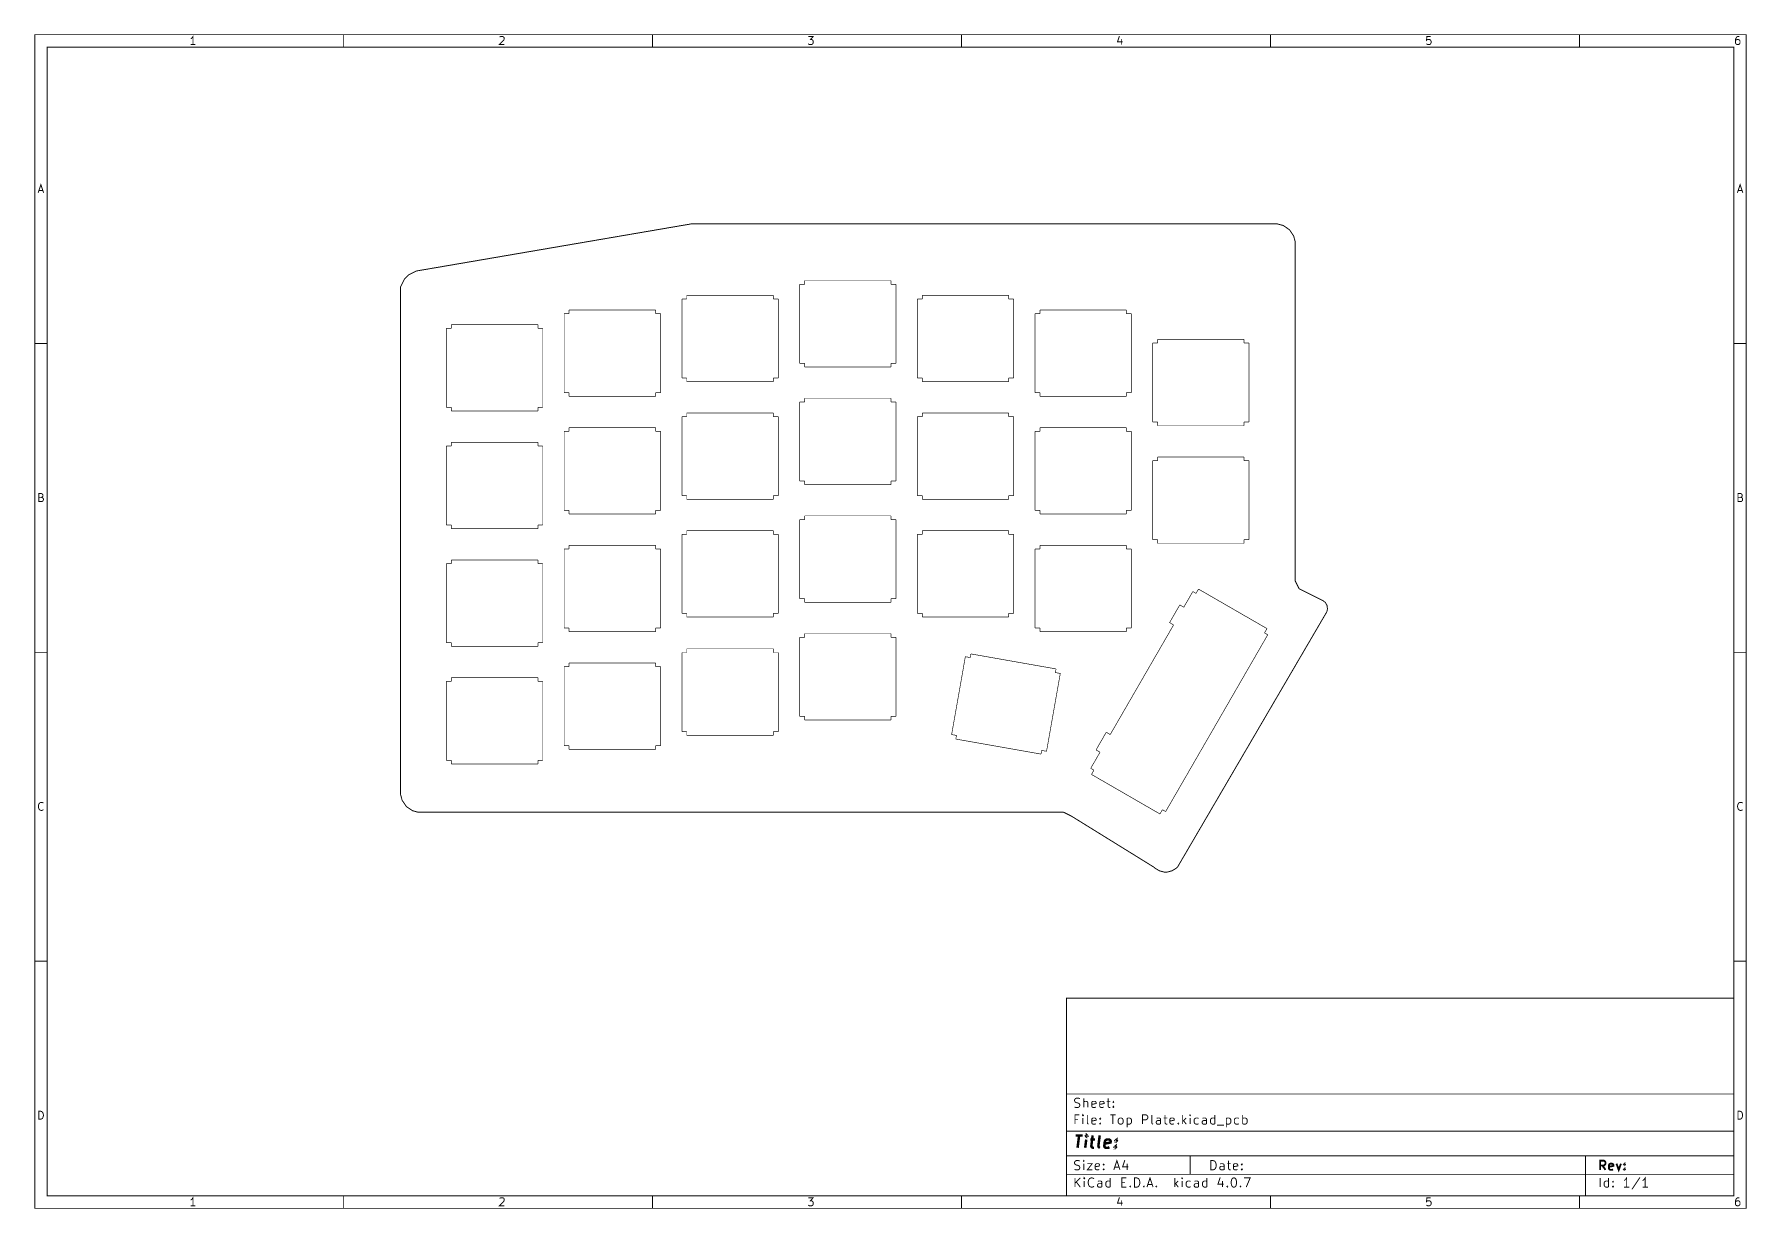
# Model space of a CAD drawing. Extents: x 0.4 to 11.3, y 0.4 to 7.9.
import ezdxf

# ---------------------------------------------------------------- set-up
doc = ezdxf.new("R2010")
doc.units = 0
doc.layers.get('0').update_dxf_attribs({"linetype": 'CONTINUOUS'})

msp = doc.modelspace()

# ---------------------------------------------------------------- linework, layer by layer
at = {"color": 0, "const_width": 0.005906}
for points in [[(0.393718, 7.88406), (11.2993, 7.88406), (11.2993, 0.403483), (0.393718, 0.403483), (0.393718, 7.88406)], [(0.472439, 7.80533), (11.2205, 7.80533), (11.2205, 0.482206), (0.472439, 0.482206), (0.472439, 7.80533)], [(6.96858, 1.74208), (11.2205, 1.74208), (11.2205, 0.482206), (6.96858, 0.482206), (6.96858, 1.74208)], [(0.419596, 0.971192), (0.419596, 1.02241), (0.431803, 1.02241), (0.439074, 1.01997), (0.444011, 1.01508), (0.446397, 1.0102), (0.448893, 1.00049), (0.448893, 0.993164), (0.446397, 0.983399), (0.444011, 0.978461), (0.439074, 0.973687), (0.431803, 0.971192), (0.419596, 0.971192)], [(7.30881, 0.939779), (7.30317, 0.9426), (7.3004, 0.945475), (7.29758, 0.951064), (7.29758, 0.967882), (7.3004, 0.973579), (7.30317, 0.9764), (7.30881, 0.979167), (7.31722, 0.979167), (7.32292, 0.9764), (7.32568, 0.973579), (7.3285, 0.967882), (7.3285, 0.951064), (7.32568, 0.945475), (7.32292, 0.9426), (7.31722, 0.939779), (7.30881, 0.939779)], [(11.2465, 0.971192), (11.2465, 1.02241), (11.2587, 1.02241), (11.266, 1.01997), (11.2708, 1.01508), (11.2733, 1.0102), (11.2757, 1.00049), (11.2757, 0.993164), (11.2733, 0.983399), (11.2708, 0.978461), (11.266, 0.973687), (11.2587, 0.971192), (11.2465, 0.971192)], [(7.88807, 0.648492), (7.88807, 0.707465), (7.90218, 0.707465), (7.9106, 0.704699), (7.91618, 0.69911), (7.919, 0.693468), (7.92188, 0.682183), (7.92188, 0.673774), (7.919, 0.662489), (7.91618, 0.656901), (7.9106, 0.651258), (7.90218, 0.648492), (7.88807, 0.648492)], [(7.40158, 0.538303), (7.40158, 0.597276), (7.41569, 0.597276), (7.4241, 0.59451), (7.42969, 0.588867), (7.43251, 0.583171), (7.43539, 0.571994), (7.43539, 0.563585), (7.43251, 0.5523), (7.42969, 0.546658), (7.4241, 0.541069), (7.41569, 0.538303), (7.40158, 0.538303)], [(8.03147, 0.597276), (8.03722, 0.597276), (8.04281, 0.59451), (8.04557, 0.591689), (8.04839, 0.5861), (8.05122, 0.574761), (8.05122, 0.56071), (8.04839, 0.549479), (8.04557, 0.543892), (8.04281, 0.541069), (8.03722, 0.538303), (8.03147, 0.538303), (8.02587, 0.541069), (8.02311, 0.543892), (8.02029, 0.549479), (8.01747, 0.56071), (8.01747, 0.574761), (8.02029, 0.5861), (8.02311, 0.591689), (8.02587, 0.59451), (8.03147, 0.597276)]]:
    msp.add_lwpolyline(points, close=True, dxfattribs=at)
at = {"color": 0}
for points, const_width in [([(1.40229, 7.82156), (1.40229, 7.87278), (1.3974, 7.86546), (1.39253, 7.86057), (1.3877, 7.85818)], 0.005906), ([(2.36219, 7.80539), (2.36219, 7.88406)], 0.005906), ([(3.35618, 7.86789), (3.35861, 7.87039), (3.3635, 7.87278), (3.37571, 7.87278), (3.38049, 7.87039), (3.38297, 7.86789), (3.38542, 7.86307), (3.38542, 7.85818), (3.38297, 7.85086), (3.35368, 7.82156), (3.38542, 7.82156)], 0.005906), ([(4.33068, 7.80539), (4.33068, 7.88406)], 0.005906), ([(5.32221, 7.87278), (5.35389, 7.87278), (5.33681, 7.85331), (5.34418, 7.85331), (5.34901, 7.85086), (5.35151, 7.84836), (5.35389, 7.84358), (5.35389, 7.83138), (5.35151, 7.8265), (5.34901, 7.82406), (5.34418, 7.82156), (5.32949, 7.82156), (5.32471, 7.82406), (5.32221, 7.8265)], 0.005906), ([(6.29921, 7.80539), (6.29921, 7.88406)], 0.005906), ([(7.30528, 7.87517), (7.29318, 7.83871), (7.32482, 7.83871)], 0.005906), ([(7.31749, 7.85568), (7.31749, 7.82156)], 0.005906), ([(8.26768, 7.80539), (8.26768, 7.88406)], 0.005906), ([(9.28847, 7.87278), (9.26411, 7.87278), (9.26172, 7.84836), (9.26411, 7.85086), (9.26899, 7.85331), (9.28119, 7.85331), (9.28597, 7.85086), (9.28847, 7.84836), (9.2909, 7.84358), (9.2909, 7.83138), (9.28847, 7.8265), (9.28597, 7.82406), (9.28119, 7.82156), (9.26899, 7.82156), (9.26411, 7.82406), (9.26172, 7.8265)], 0.005906), ([(10.2362, 7.80539), (10.2362, 7.88406)], 0.005906), ([(11.2545, 7.87278), (11.2448, 7.87278), (11.2399, 7.87039), (11.2375, 7.86789), (11.2326, 7.86057), (11.2302, 7.85086), (11.2302, 7.83138), (11.2326, 7.8265), (11.235, 7.82406), (11.2399, 7.82156), (11.2497, 7.82156), (11.2545, 7.82406), (11.257, 7.8265), (11.2594, 7.83138), (11.2594, 7.84358), (11.257, 7.84836), (11.2545, 7.85086), (11.2497, 7.85331), (11.2399, 7.85331), (11.235, 7.85086), (11.2326, 7.84836), (11.2302, 7.84358)], 0.005906), ([(1.41689, 7.82156), (1.3877, 7.82156)], 0.005906), ([(0.416015, 6.87668), (0.432997, 6.9279), (0.450087, 6.87668)], 0.005906), ([(0.42079, 6.89139), (0.445204, 6.89139)], 0.005906), ([(11.2428, 6.87668), (11.2599, 6.9279), (11.2769, 6.87668)], 0.005906), ([(11.2477, 6.89139), (11.2721, 6.89139)], 0.005906), ([(0.393718, 5.91558), (0.472385, 5.91558)], 0.005906), ([(11.2992, 5.91558), (11.2205, 5.91558)], 0.005906), ([(0.436686, 4.935), (0.444011, 4.93257), (0.446397, 4.93018), (0.448893, 4.92529), (0.448893, 4.91797), (0.446397, 4.91308), (0.444011, 4.91069), (0.439074, 4.90821), (0.419596, 4.90821), (0.419596, 4.95936), (0.436686, 4.95936), (0.441624, 4.95697), (0.444011, 4.95449), (0.446397, 4.94971), (0.446397, 4.94476), (0.444011, 4.93989), (0.441624, 4.9375), (0.436686, 4.935), (0.419596, 4.935)], 0.005906), ([(11.2635, 4.935), (11.2708, 4.93257), (11.2733, 4.93018), (11.2757, 4.92529), (11.2757, 4.91797), (11.2733, 4.91308), (11.2708, 4.91069), (11.266, 4.90821), (11.2465, 4.90821), (11.2465, 4.95936), (11.2635, 4.95936), (11.2684, 4.95697), (11.2708, 4.95449), (11.2733, 4.94971), (11.2733, 4.94476), (11.2708, 4.93989), (11.2684, 4.9375), (11.2635, 4.935), (11.2465, 4.935)], 0.005906), ([(0.393718, 3.9471), (0.472385, 3.9471)], 0.005906), ([(11.2992, 3.9471), (11.2205, 3.9471)], 0.005906), ([(0.448893, 2.94461), (0.446397, 2.94217), (0.439074, 2.93967), (0.43419, 2.93967), (0.426921, 2.94217), (0.422092, 2.947), (0.419596, 2.95188), (0.41721, 2.96169), (0.41721, 2.96897), (0.419596, 2.97868), (0.422092, 2.98356), (0.426921, 2.9885), (0.43419, 2.99089), (0.439074, 2.99089), (0.446397, 2.9885), (0.448893, 2.986)], 0.005906), ([(11.2757, 2.94461), (11.2733, 2.94217), (11.266, 2.93967), (11.2611, 2.93967), (11.2538, 2.94217), (11.2489, 2.947), (11.2465, 2.95188), (11.244, 2.96169), (11.244, 2.96897), (11.2465, 2.97868), (11.2489, 2.98356), (11.2538, 2.9885), (11.2611, 2.99089), (11.266, 2.99089), (11.2733, 2.9885), (11.2757, 2.986)], 0.005906), ([(0.393718, 1.97857), (0.472385, 1.97857)], 0.005906), ([(11.2992, 1.97857), (11.2205, 1.97857)], 0.005906), ([(6.96847, 1.13189), (11.2205, 1.13189)], 0.005906), ([(7.01921, 1.04888), (7.02761, 1.04606), (7.04172, 1.04606), (7.04731, 1.04888), (7.05007, 1.05176), (7.0529, 1.0574), (7.0529, 1.06299), (7.05007, 1.06858), (7.04731, 1.0714), (7.04172, 1.07416), (7.03039, 1.07709), (7.02479, 1.07986), (7.02197, 1.08268), (7.01921, 1.08827), (7.01921, 1.09386), (7.02197, 1.09961), (7.02479, 1.10238), (7.03039, 1.1052), (7.04449, 1.1052), (7.0529, 1.10238)], 0.005906), ([(7.07818, 1.04606), (7.07818, 1.1052)], 0.005906), ([(7.23292, 1.1052), (7.23292, 1.05458), (7.23568, 1.04888), (7.24132, 1.04606), (7.2469, 1.04606)], 0.005906), ([(7.02197, 0.939779), (7.02197, 0.998861), (7.05007, 0.998861)], 0.005906), ([(7.0726, 0.998861), (7.06976, 0.996094), (7.0726, 0.993272), (7.07542, 0.996094), (7.0726, 0.998861), (7.0726, 0.993272)], 0.005906), ([(7.0726, 0.939779), (7.0726, 0.979167)], 0.005906), ([(7.10351, 1.04606), (7.10351, 1.07709), (7.10069, 1.08268), (7.09511, 1.0855), (7.08669, 1.0855), (7.081, 1.08268), (7.07818, 1.07986)], 0.005906), ([(7.1091, 0.939779), (7.10351, 0.9426), (7.10069, 0.948296), (7.10069, 0.998861)], 0.005906), ([(7.15408, 1.04888), (7.14849, 1.04606), (7.13732, 1.04606), (7.13162, 1.04888), (7.12879, 1.05458), (7.12879, 1.07709), (7.13162, 1.08268), (7.13732, 1.0855), (7.14849, 1.0855), (7.15408, 1.08268), (7.15701, 1.07709), (7.15701, 1.0714), (7.12879, 1.06581)], 0.005906), ([(7.15408, 0.9426), (7.14849, 0.939779), (7.13732, 0.939779), (7.13162, 0.9426), (7.12879, 0.948296), (7.12879, 0.970757), (7.13162, 0.9764), (7.13732, 0.979167), (7.14849, 0.979167), (7.15408, 0.9764), (7.15701, 0.970757), (7.15701, 0.965061), (7.12879, 0.959472)], 0.005906), ([(7.18229, 0.9764), (7.18511, 0.973579), (7.18229, 0.970757), (7.17947, 0.973579), (7.18229, 0.9764), (7.18229, 0.970757)], 0.005906), ([(7.20481, 1.04888), (7.19911, 1.04606), (7.18787, 1.04606), (7.18229, 1.04888), (7.17947, 1.05458), (7.17947, 1.07709), (7.18229, 1.08268), (7.18787, 1.0855), (7.19911, 1.0855), (7.20481, 1.08268), (7.20757, 1.07709), (7.20757, 1.0714), (7.17947, 1.06581)], 0.005906), ([(7.22439, 1.0855), (7.2469, 1.0855)], 0.005906), ([(7.2469, 0.998861), (7.28071, 0.998861)], 0.005906), ([(7.2666, 1.08268), (7.26938, 1.07986), (7.2666, 1.07709), (7.26378, 1.07986), (7.2666, 1.08268), (7.2666, 1.07709)], 0.005906), ([(7.2666, 1.05176), (7.26938, 1.04888), (7.2666, 1.04606), (7.26378, 1.04888), (7.2666, 1.05176), (7.2666, 1.04606)], 0.005906), ([(7.26378, 0.939779), (7.26378, 0.998861)], 0.005906), ([(7.35379, 0.979167), (7.35379, 0.920085)], 0.005906), ([(7.35379, 0.9764), (7.35938, 0.979167), (7.37071, 0.979167), (7.37631, 0.9764), (7.37907, 0.973579), (7.38189, 0.967882), (7.38189, 0.951064), (7.37907, 0.945475), (7.37631, 0.9426), (7.37071, 0.939779), (7.35938, 0.939779), (7.35379, 0.9426)], 0.005906), ([(7.45221, 0.939779), (7.45221, 0.998861), (7.47472, 0.998861), (7.48042, 0.996094), (7.48318, 0.993272), (7.486, 0.987576), (7.486, 0.979167), (7.48318, 0.973579), (7.48042, 0.970757), (7.47472, 0.967882), (7.45221, 0.967882)], 0.005906), ([(7.51969, 0.939779), (7.51411, 0.9426), (7.51129, 0.948296), (7.51129, 0.998861)], 0.005906), ([(7.56749, 0.939779), (7.56749, 0.970757), (7.56467, 0.9764), (7.55908, 0.979167), (7.54779, 0.979167), (7.54221, 0.9764)], 0.005906), ([(7.58718, 0.979167), (7.60969, 0.979167)], 0.005906), ([(7.5956, 0.998861), (7.5956, 0.948296), (7.59847, 0.9426), (7.60411, 0.939779), (7.60969, 0.939779)], 0.005906), ([(7.65192, 0.9426), (7.64626, 0.939779), (7.63499, 0.939779), (7.62939, 0.9426), (7.62657, 0.948296), (7.62657, 0.970757), (7.62939, 0.9764), (7.63499, 0.979167), (7.64626, 0.979167), (7.65192, 0.9764), (7.65468, 0.970757), (7.65468, 0.965061), (7.62657, 0.959472)], 0.005906), ([(7.70811, 0.939779), (7.70811, 0.998861)], 0.005906), ([(7.73058, 0.979167), (7.70811, 0.956706)], 0.005906), ([(7.75592, 0.998861), (7.7531, 0.996094), (7.75592, 0.993272), (7.75879, 0.996094), (7.75592, 0.998861), (7.75592, 0.993272)], 0.005906), ([(7.75592, 0.939779), (7.75592, 0.979167)], 0.005906), ([(7.8094, 0.9426), (7.80371, 0.939779), (7.79249, 0.939779), (7.78689, 0.9426), (7.78407, 0.945475), (7.78131, 0.951064), (7.78131, 0.967882), (7.78407, 0.973579), (7.78689, 0.9764), (7.79249, 0.979167), (7.80371, 0.979167), (7.8094, 0.9764)], 0.005906), ([(7.85997, 0.939779), (7.85997, 0.970757), (7.85721, 0.9764), (7.85161, 0.979167), (7.84028, 0.979167), (7.83469, 0.9764)], 0.005906), ([(7.91342, 0.9426), (7.90776, 0.939779), (7.89649, 0.939779), (7.8909, 0.9426), (7.88807, 0.945475), (7.88531, 0.951064), (7.88531, 0.967882), (7.88807, 0.973579), (7.8909, 0.9764), (7.89649, 0.979167), (7.90776, 0.979167), (7.91342, 0.9764)], 0.005906), ([(7.91342, 0.939779), (7.91342, 0.998861)], 0.005906), ([(7.98649, 0.979167), (7.98649, 0.920085)], 0.005906), ([(7.98649, 0.9764), (7.99219, 0.979167), (8.00342, 0.979167), (8.009, 0.9764), (8.01178, 0.973579), (8.01471, 0.967882), (8.01471, 0.951064), (8.01178, 0.945475), (8.009, 0.9426), (8.00342, 0.939779), (7.99219, 0.939779), (7.98649, 0.9426)], 0.005906), ([(8.06526, 0.9426), (8.05968, 0.939779), (8.04839, 0.939779), (8.04281, 0.9426), (8.03999, 0.945475), (8.03722, 0.951064), (8.03722, 0.967882), (8.03999, 0.973579), (8.04281, 0.9764), (8.04839, 0.979167), (8.05968, 0.979167), (8.06526, 0.9764)], 0.005906), ([(8.0906, 0.939779), (8.0906, 0.998861)], 0.005906), ([(8.0906, 0.9764), (8.09619, 0.979167), (8.10747, 0.979167), (8.11313, 0.9764), (8.11589, 0.973579), (8.11871, 0.967882), (8.11871, 0.951064), (8.11589, 0.945475), (8.11313, 0.9426), (8.10747, 0.939779), (8.09619, 0.939779), (8.0906, 0.9426)], 0.005906), ([(6.96847, 0.895671), (11.2205, 0.895671)], 0.005906), ([(7.02572, 0.867893), (7.07069, 0.867893)], 0.015748), ([(7.04172, 0.970757), (7.02197, 0.970757)], 0.005906), ([(7.03842, 0.789171), (7.04818, 0.867893)], 0.015748), ([(7.097, 0.867893), (7.09272, 0.864204), (7.09597, 0.860406), (7.10021, 0.864204), (7.097, 0.867893), (7.09597, 0.860406)], 0.015748), ([(7.1345, 0.867893), (7.12597, 0.800401), (7.12879, 0.79286), (7.1359, 0.789171), (7.14339, 0.789171)], 0.015748), ([(7.18088, 0.789171), (7.17378, 0.79286), (7.17101, 0.800401), (7.17947, 0.867893)], 0.015748), ([(7.18229, 0.945475), (7.18511, 0.9426), (7.18229, 0.939779), (7.17947, 0.9426), (7.18229, 0.945475), (7.18229, 0.939779)], 0.005906), ([(7.56749, 0.9426), (7.5619, 0.939779), (7.54779, 0.939779), (7.54221, 0.9426), (7.53939, 0.948296), (7.53939, 0.953885), (7.54221, 0.959472), (7.54779, 0.962294), (7.5619, 0.962294), (7.56749, 0.965061)], 0.005906), ([(7.68001, 0.945475), (7.68278, 0.9426), (7.68001, 0.939779), (7.67719, 0.9426), (7.68001, 0.945475), (7.68001, 0.939779)], 0.005906), ([(7.71382, 0.962294), (7.73058, 0.939779)], 0.005906), ([(7.85997, 0.9426), (7.85439, 0.939779), (7.84028, 0.939779), (7.83469, 0.9426), (7.83188, 0.948296), (7.83188, 0.953885), (7.83469, 0.959472), (7.84028, 0.962294), (7.85439, 0.962294), (7.85997, 0.965061)], 0.005906), ([(7.92751, 0.93419), (7.9725, 0.93419)], 0.005906), ([(7.08708, 0.789171), (7.09369, 0.841689)], 0.015748), ([(7.1199, 0.841689), (7.1499, 0.841689)], 0.015748), ([(7.24132, 0.79286), (7.2334, 0.789171), (7.21838, 0.789171), (7.21132, 0.79286), (7.2085, 0.800401), (7.21229, 0.830404), (7.2169, 0.83789), (7.22487, 0.841689), (7.2399, 0.841689), (7.2469, 0.83789), (7.24978, 0.830404), (7.24881, 0.822863), (7.21039, 0.815375)], 0.015748), ([(7.27929, 0.796658), (7.28261, 0.79286), (7.27832, 0.789171), (7.27513, 0.79286), (7.27929, 0.796658), (7.27832, 0.789171)], 0.015748), ([(7.2844, 0.83789), (7.28771, 0.834201), (7.28347, 0.830404), (7.28022, 0.834201), (7.2844, 0.83789), (7.28347, 0.830404)], 0.015748), ([(6.96847, 0.738172), (11.2205, 0.738172)], 0.005906), ([(7.01921, 0.651258), (7.02761, 0.648492), (7.04172, 0.648492), (7.04731, 0.651258), (7.05007, 0.654081), (7.0529, 0.659668), (7.0529, 0.665365), (7.05007, 0.671007), (7.04731, 0.673774), (7.04172, 0.676594), (7.03039, 0.679363), (7.02479, 0.682183), (7.02197, 0.685004), (7.01921, 0.690701), (7.01921, 0.696289), (7.02197, 0.701878), (7.02479, 0.704699), (7.03039, 0.707465), (7.04449, 0.707465), (7.0529, 0.704699)], 0.005906), ([(7.07818, 0.707465), (7.07542, 0.704699), (7.07818, 0.701878), (7.081, 0.704699), (7.07818, 0.707465), (7.07818, 0.701878)], 0.005906), ([(7.07818, 0.648492), (7.07818, 0.687879)], 0.005906), ([(7.10069, 0.687879), (7.13162, 0.687879), (7.10069, 0.648492), (7.13162, 0.648492)], 0.005906), ([(7.1766, 0.651258), (7.17101, 0.648492), (7.15978, 0.648492), (7.15408, 0.651258), (7.15132, 0.656901), (7.15132, 0.679363), (7.15408, 0.685004), (7.15978, 0.687879), (7.17101, 0.687879), (7.1766, 0.685004), (7.17947, 0.679363), (7.17947, 0.673774), (7.15132, 0.668186)], 0.005906), ([(7.20481, 0.654081), (7.20757, 0.651258), (7.20481, 0.648492), (7.20187, 0.651258), (7.20481, 0.654081), (7.20481, 0.648492)], 0.005906), ([(7.20481, 0.685004), (7.20757, 0.682183), (7.20481, 0.679363), (7.20187, 0.682183), (7.20481, 0.685004), (7.20481, 0.679363)], 0.005906), ([(7.26938, 0.648492), (7.28911, 0.707465), (7.30881, 0.648492)], 0.005906), ([(7.27513, 0.665365), (7.30317, 0.665365)], 0.005906), ([(7.33968, 0.710394), (7.32568, 0.668186), (7.36219, 0.668186)], 0.005906), ([(7.35379, 0.687879), (7.35379, 0.648492)], 0.005906), ([(7.75592, 0.738172), (7.75592, 0.620063)], 0.005906), ([(7.9725, 0.651258), (7.9669, 0.648492), (7.95281, 0.648492), (7.94721, 0.651258), (7.94439, 0.656901), (7.94439, 0.662489), (7.94721, 0.668186), (7.95281, 0.671007), (7.9669, 0.671007), (7.9725, 0.673774)], 0.005906), ([(7.9725, 0.648492), (7.9725, 0.679363), (7.96967, 0.685004), (7.96397, 0.687879), (7.95281, 0.687879), (7.94721, 0.685004)], 0.005906), ([(7.99219, 0.687879), (8.01471, 0.687879)], 0.005906), ([(8.0006, 0.707465), (8.0006, 0.656901), (8.00342, 0.651258), (8.009, 0.648492), (8.01471, 0.648492)], 0.005906), ([(8.05681, 0.651258), (8.05122, 0.648492), (8.03999, 0.648492), (8.03429, 0.651258), (8.03147, 0.656901), (8.03147, 0.679363), (8.03429, 0.685004), (8.03999, 0.687879), (8.05122, 0.687879), (8.05681, 0.685004), (8.05968, 0.679363), (8.05968, 0.673774), (8.03147, 0.668186)], 0.005906), ([(8.08501, 0.654081), (8.08778, 0.651258), (8.08501, 0.648492), (8.08219, 0.651258), (8.08501, 0.654081), (8.08501, 0.648492)], 0.005906), ([(8.08501, 0.685004), (8.08778, 0.682183), (8.08501, 0.679363), (8.08219, 0.682183), (8.08501, 0.685004), (8.08501, 0.679363)], 0.005906), ([(10.2756, 0.738172), (10.2756, 0.48226)], 0.005906), ([(10.3684, 0.648492), (10.3684, 0.707465), (10.3909, 0.707465), (10.3965, 0.704699), (10.3994, 0.701878), (10.4022, 0.696289), (10.4022, 0.687879), (10.3994, 0.682183), (10.3965, 0.679363), (10.3909, 0.676594), (10.3684, 0.676594)], 0.011811), ([(10.4022, 0.648492), (10.3825, 0.676594)], 0.011811), ([(10.45, 0.651258), (10.4444, 0.648492), (10.4331, 0.648492), (10.4275, 0.651258), (10.4247, 0.656901), (10.4247, 0.679363), (10.4275, 0.685004), (10.4331, 0.687879), (10.4444, 0.687879), (10.45, 0.685004), (10.4528, 0.679363), (10.4528, 0.673774), (10.4247, 0.668186)], 0.011811), ([(10.4725, 0.687879), (10.4865, 0.648492), (10.5006, 0.687879)], 0.011811), ([(10.5231, 0.654081), (10.5259, 0.651258), (10.5231, 0.648492), (10.5203, 0.651258), (10.5231, 0.654081), (10.5231, 0.648492)], 0.011811), ([(10.5231, 0.685004), (10.5259, 0.682183), (10.5231, 0.679363), (10.5203, 0.682183), (10.5231, 0.685004), (10.5231, 0.679363)], 0.011811), ([(6.96847, 0.620063), (11.2205, 0.620063)], 0.005906), ([(7.02197, 0.538303), (7.02197, 0.597276)], 0.005906), ([(7.05572, 0.597276), (7.02197, 0.563585)], 0.005906), ([(7.05572, 0.538303), (7.03039, 0.571994)], 0.005906), ([(7.081, 0.597276), (7.07818, 0.59451), (7.081, 0.591689), (7.08376, 0.59451), (7.081, 0.597276), (7.081, 0.591689)], 0.005906), ([(7.081, 0.538303), (7.081, 0.577582)], 0.005906), ([(7.1429, 0.543892), (7.14008, 0.541069), (7.13162, 0.538303), (7.12597, 0.538303), (7.11757, 0.541069), (7.11199, 0.546658), (7.1091, 0.5523), (7.10628, 0.563585), (7.10628, 0.571994), (7.1091, 0.583171), (7.11199, 0.588867), (7.11757, 0.59451), (7.12597, 0.597276), (7.13162, 0.597276), (7.14008, 0.59451), (7.1429, 0.591689)], 0.005906), ([(7.19347, 0.541069), (7.18787, 0.538303), (7.17378, 0.538303), (7.16818, 0.541069), (7.16542, 0.546658), (7.16542, 0.5523), (7.16818, 0.557889), (7.17378, 0.56071), (7.18787, 0.56071), (7.19347, 0.563585)], 0.005906), ([(7.19347, 0.538303), (7.19347, 0.569174), (7.19069, 0.574761), (7.18511, 0.577582), (7.17378, 0.577582), (7.16818, 0.574761)], 0.005906), ([(7.2469, 0.541069), (7.24132, 0.538303), (7.23008, 0.538303), (7.22439, 0.541069), (7.22157, 0.543892), (7.21881, 0.549479), (7.21881, 0.566407), (7.22157, 0.571994), (7.22439, 0.574761), (7.23008, 0.577582), (7.24132, 0.577582), (7.2469, 0.574761)], 0.005906), ([(7.2469, 0.538303), (7.2469, 0.597276)], 0.005906), ([(7.34819, 0.538303), (7.3201, 0.538303), (7.3201, 0.597276), (7.34819, 0.597276)], 0.005906), ([(7.3201, 0.569174), (7.33968, 0.569174)], 0.005906), ([(7.37349, 0.543892), (7.37631, 0.541069), (7.37349, 0.538303), (7.37071, 0.541069), (7.37349, 0.543892), (7.37349, 0.538303)], 0.005906), ([(7.46072, 0.543892), (7.46349, 0.541069), (7.46072, 0.538303), (7.4579, 0.541069), (7.46072, 0.543892), (7.46072, 0.538303)], 0.005906), ([(7.48042, 0.538303), (7.5, 0.597276), (7.51969, 0.538303)], 0.005906), ([(7.486, 0.555067), (7.51411, 0.555067)], 0.005906), ([(7.53939, 0.543892), (7.54221, 0.541069), (7.53939, 0.538303), (7.53657, 0.541069), (7.53939, 0.543892), (7.53939, 0.538303)], 0.005906), ([(7.6575, 0.538303), (7.6575, 0.597276)], 0.005906), ([(7.68001, 0.577582), (7.6575, 0.555067)], 0.005906), ([(7.66308, 0.56071), (7.68001, 0.538303)], 0.005906), ([(7.70529, 0.597276), (7.70247, 0.59451), (7.70529, 0.591689), (7.70811, 0.59451), (7.70529, 0.597276), (7.70529, 0.591689)], 0.005906), ([(7.70529, 0.538303), (7.70529, 0.577582)], 0.005906), ([(7.75879, 0.541069), (7.7531, 0.538303), (7.74192, 0.538303), (7.73628, 0.541069), (7.7334, 0.543892), (7.73058, 0.549479), (7.73058, 0.566407), (7.7334, 0.571994), (7.73628, 0.574761), (7.74192, 0.577582), (7.7531, 0.577582), (7.75879, 0.574761)], 0.005906), ([(7.8094, 0.541069), (7.80371, 0.538303), (7.78971, 0.538303), (7.78407, 0.541069), (7.78131, 0.546658), (7.78131, 0.5523), (7.78407, 0.557889), (7.78971, 0.56071), (7.80371, 0.56071), (7.8094, 0.563585)], 0.005906), ([(7.8094, 0.538303), (7.8094, 0.569174), (7.80658, 0.574761), (7.80089, 0.577582), (7.78971, 0.577582), (7.78407, 0.574761)], 0.005906), ([(7.86279, 0.541069), (7.85721, 0.538303), (7.84592, 0.538303), (7.84028, 0.541069), (7.83751, 0.543892), (7.83469, 0.549479), (7.83469, 0.566407), (7.83751, 0.571994), (7.84028, 0.574761), (7.84592, 0.577582), (7.85721, 0.577582), (7.86279, 0.574761)], 0.005906), ([(7.86279, 0.538303), (7.86279, 0.597276)], 0.005906), ([(7.94721, 0.600097), (7.93311, 0.557889), (7.96967, 0.557889)], 0.005906), ([(7.96121, 0.577582), (7.96121, 0.538303)], 0.005906), ([(7.99219, 0.543892), (7.99501, 0.541069), (7.99219, 0.538303), (7.98936, 0.541069), (7.99219, 0.543892), (7.99219, 0.538303)], 0.005906), ([(8.0765, 0.543892), (8.07932, 0.541069), (8.0765, 0.538303), (8.07368, 0.541069), (8.0765, 0.543892), (8.0765, 0.538303)], 0.005906), ([(8.09901, 0.597276), (8.1384, 0.597276), (8.11313, 0.538303)], 0.005906), ([(10.3684, 0.538303), (10.3684, 0.597276)], 0.005906), ([(10.4219, 0.541069), (10.4162, 0.538303), (10.405, 0.538303), (10.3994, 0.541069), (10.3965, 0.543892), (10.3937, 0.549479), (10.3937, 0.566407), (10.3965, 0.571994), (10.3994, 0.574761), (10.405, 0.577582), (10.4162, 0.577582), (10.4219, 0.574761)], 0.005906), ([(10.4219, 0.538303), (10.4219, 0.597276)], 0.005906), ([(10.45, 0.574761), (10.4528, 0.571994), (10.45, 0.569174), (10.4472, 0.571994), (10.45, 0.574761), (10.45, 0.569174)], 0.005906), ([(10.45, 0.543892), (10.4528, 0.541069), (10.45, 0.538303), (10.4472, 0.541069), (10.45, 0.543892), (10.45, 0.538303)], 0.005906), ([(10.5372, 0.538303), (10.5372, 0.597276), (10.5315, 0.588867), (10.5259, 0.583171), (10.5203, 0.580404)], 0.005906), ([(10.6215, 0.600097), (10.5709, 0.524197)], 0.005906), ([(10.6553, 0.538303), (10.6553, 0.597276), (10.6496, 0.588867), (10.644, 0.583171), (10.6384, 0.580404)], 0.005906), ([(1.40229, 0.41976), (1.40229, 0.470865), (1.3974, 0.463596), (1.39253, 0.458768), (1.3877, 0.456272)], 0.005906), ([(2.36219, 0.48226), (2.36219, 0.403592)], 0.005906), ([(3.35618, 0.466092), (3.35861, 0.468479), (3.3635, 0.470865), (3.37571, 0.470865), (3.38049, 0.468479), (3.38297, 0.466092), (3.38542, 0.461208), (3.38542, 0.456272), (3.38297, 0.449001), (3.35368, 0.41976), (3.38542, 0.41976)], 0.005906), ([(4.33068, 0.48226), (4.33068, 0.403592)], 0.005906), ([(5.32221, 0.470865), (5.35389, 0.470865), (5.33681, 0.451497), (5.34418, 0.451497), (5.34901, 0.449001), (5.35151, 0.44656), (5.35389, 0.441678), (5.35389, 0.429471), (5.35151, 0.424587), (5.34901, 0.4222), (5.34418, 0.41976), (5.32949, 0.41976), (5.32471, 0.4222), (5.32221, 0.424587)], 0.005906), ([(6.29921, 0.48226), (6.29921, 0.403592)], 0.005906), ([(7.30528, 0.473361), (7.29318, 0.436794), (7.32482, 0.436794)], 0.005906), ([(7.31749, 0.453885), (7.31749, 0.41976)], 0.005906), ([(8.26768, 0.48226), (8.26768, 0.403592)], 0.005906), ([(9.28847, 0.470865), (9.26411, 0.470865), (9.26172, 0.44656), (9.26411, 0.449001), (9.26899, 0.451497), (9.28119, 0.451497), (9.28597, 0.449001), (9.28847, 0.44656), (9.2909, 0.441678), (9.2909, 0.429471), (9.28847, 0.424587), (9.28597, 0.4222), (9.28119, 0.41976), (9.26899, 0.41976), (9.26411, 0.4222), (9.26172, 0.424587)], 0.005906), ([(10.2362, 0.48226), (10.2362, 0.403592)], 0.005906), ([(10.554, 0.538303), (10.5203, 0.538303)], 0.005906), ([(10.6721, 0.538303), (10.6384, 0.538303)], 0.005906), ([(11.2545, 0.470865), (11.2448, 0.470865), (11.2399, 0.468479), (11.2375, 0.466092), (11.2326, 0.458768), (11.2302, 0.449001), (11.2302, 0.429471), (11.2326, 0.424587), (11.235, 0.4222), (11.2399, 0.41976), (11.2497, 0.41976), (11.2545, 0.4222), (11.257, 0.424587), (11.2594, 0.429471), (11.2594, 0.441678), (11.257, 0.44656), (11.2545, 0.449001), (11.2497, 0.451497), (11.2399, 0.451497), (11.235, 0.449001), (11.2326, 0.44656), (11.2302, 0.441678)], 0.005906), ([(1.41689, 0.41976), (1.3877, 0.41976)], 0.005906)]:
    msp.add_lwpolyline(points, dxfattribs=dict(at, const_width=const_width))
at = {"color": 52}
for points, const_width in [([(2.82497, 6.37776), (4.57497, 6.67779)], 0.005906), ([(4.57497, 6.67779), (8.29997, 6.67779)], 0.005906), ([(8.42497, 6.55279), (8.42497, 6.565), (8.41515, 6.60146), (8.38835, 6.64117), (8.34864, 6.66797), (8.31213, 6.67779), (8.29997, 6.67779)], 0.005906), ([(8.42497, 6.50276), (8.42497, 6.55279)], 0.005906), ([(8.42497, 6.50276), (8.42497, 4.52778)], 0.005906), ([(2.75, 6.32781), (2.72499, 6.27778)], 0.005906), ([(2.77501, 6.35275), (2.75, 6.32781)], 0.005906), ([(2.82497, 6.37776), (2.77501, 6.35275)], 0.005906), ([(2.72499, 6.27778), (2.72499, 5.87776)], 0.005906), ([(5.09978, 6.22347), (4.54872, 6.22347)], 0.003937), ([(4.54872, 6.22347), (4.54872, 6.19987)], 0.003937), ([(5.09978, 6.19987), (5.09978, 6.22347)], 0.003937), ([(5.29872, 6.29357), (5.26719, 6.29357)], 0.003937), ([(5.26719, 6.29357), (5.26719, 5.78961)], 0.003937), ([(5.29872, 6.31717), (5.29872, 6.29357)], 0.003937), ([(5.84978, 6.31717), (5.29872, 6.31717)], 0.003937), ([(5.84978, 6.29357), (5.84978, 6.31717)], 0.003937), ([(5.88129, 6.29357), (5.84978, 6.29357)], 0.003937), ([(5.88129, 5.78961), (5.88129, 6.29357)], 0.003937), ([(6.04872, 6.22347), (6.04872, 6.19987)], 0.003937), ([(6.59978, 6.22347), (6.04872, 6.22347)], 0.003937), ([(6.59978, 6.19987), (6.59978, 6.22347)], 0.003937), ([(3.79872, 6.12967), (3.79872, 6.10607)], 0.003937), ([(4.34978, 6.12967), (3.79872, 6.12967)], 0.003937), ([(4.34978, 6.10607), (4.34978, 6.12967)], 0.003937), ([(4.54872, 6.19987), (4.51719, 6.19987)], 0.003937), ([(4.51719, 6.19987), (4.51719, 5.69586)], 0.003937), ([(5.13129, 6.19987), (5.09978, 6.19987)], 0.003937), ([(5.13129, 5.69586), (5.13129, 6.19987)], 0.003937), ([(6.01719, 6.19987), (6.01719, 5.69586)], 0.003937), ([(6.04872, 6.19987), (6.01719, 6.19987)], 0.003937), ([(6.63129, 6.19987), (6.59978, 6.19987)], 0.003937), ([(6.63129, 5.69586), (6.63129, 6.19987)], 0.003937), ([(6.79872, 6.12967), (6.79872, 6.10607)], 0.003937), ([(7.34978, 6.12967), (6.79872, 6.12967)], 0.003937), ([(7.34978, 6.10607), (7.34978, 6.12967)], 0.003937), ([(3.01719, 6.01237), (3.01719, 5.50836)], 0.003937), ([(3.04861, 6.01237), (3.01719, 6.01237)], 0.003937), ([(3.59978, 6.03597), (3.04861, 6.03597)], 0.003937), ([(3.04861, 6.03597), (3.04861, 6.01237)], 0.003937), ([(3.59978, 6.01237), (3.59978, 6.03597)], 0.003937), ([(3.63129, 6.01237), (3.59978, 6.01237)], 0.003937), ([(3.63129, 5.50836), (3.63129, 6.01237)], 0.003937), ([(3.76719, 6.10607), (3.76719, 5.60211)], 0.003937), ([(3.79872, 6.10607), (3.76719, 6.10607)], 0.003937), ([(4.38129, 6.10607), (4.34978, 6.10607)], 0.003937), ([(4.38129, 5.60211), (4.38129, 6.10607)], 0.003937), ([(6.76719, 6.10607), (6.76719, 5.60211)], 0.003937), ([(6.79872, 6.10607), (6.76719, 6.10607)], 0.003937), ([(7.38129, 6.10607), (7.34978, 6.10607)], 0.003937), ([(7.38129, 5.60211), (7.38129, 6.10607)], 0.003937), ([(7.54872, 5.91857), (7.51719, 5.91857)], 0.003937), ([(7.51719, 5.91857), (7.51719, 5.41461)], 0.003937), ([(7.54872, 5.94217), (7.54872, 5.91857)], 0.003937), ([(8.09978, 5.94217), (7.54872, 5.94217)], 0.003937), ([(8.09978, 5.91857), (8.09978, 5.94217)], 0.003937), ([(8.13129, 5.91857), (8.09978, 5.91857)], 0.003937), ([(8.13129, 5.41461), (8.13129, 5.91857)], 0.003937), ([(2.72499, 4.95281), (2.72499, 5.87776)], 0.005906), ([(5.26719, 5.78961), (5.29872, 5.78961)], 0.003937), ([(5.29872, 5.78961), (5.29872, 5.766)], 0.003937), ([(5.84978, 5.78961), (5.88129, 5.78961)], 0.003937), ([(5.84978, 5.766), (5.84978, 5.78961)], 0.003937), ([(4.51719, 5.69586), (4.54872, 5.69586)], 0.003937), ([(4.54872, 5.69586), (4.54872, 5.67225)], 0.003937), ([(4.54872, 5.67225), (5.09978, 5.67225)], 0.003937), ([(5.09978, 5.69586), (5.13129, 5.69586)], 0.003937), ([(5.09978, 5.67225), (5.09978, 5.69586)], 0.003937), ([(5.29872, 5.766), (5.84978, 5.766)], 0.003937), ([(6.01719, 5.69586), (6.04872, 5.69586)], 0.003937), ([(6.04872, 5.69586), (6.04872, 5.67225)], 0.003937), ([(6.04872, 5.67225), (6.59978, 5.67225)], 0.003937), ([(6.59978, 5.69586), (6.63129, 5.69586)], 0.003937), ([(6.59978, 5.67225), (6.59978, 5.69586)], 0.003937), ([(3.76719, 5.60211), (3.79872, 5.60211)], 0.003937), ([(3.79872, 5.60211), (3.79872, 5.5785)], 0.003937), ([(3.79872, 5.5785), (4.34978, 5.5785)], 0.003937), ([(4.34978, 5.60211), (4.38129, 5.60211)], 0.003937), ([(4.34978, 5.5785), (4.34978, 5.60211)], 0.003937), ([(5.84978, 5.56717), (5.29872, 5.56717)], 0.003937), ([(5.29872, 5.56717), (5.29872, 5.54357)], 0.003937), ([(5.84978, 5.54357), (5.84978, 5.56717)], 0.003937), ([(6.76719, 5.60211), (6.79872, 5.60211)], 0.003937), ([(6.79872, 5.60211), (6.79872, 5.5785)], 0.003937), ([(6.79872, 5.5785), (7.34978, 5.5785)], 0.003937), ([(7.34978, 5.60211), (7.38129, 5.60211)], 0.003937), ([(7.34978, 5.5785), (7.34978, 5.60211)], 0.003937), ([(3.01719, 5.50836), (3.04861, 5.50836)], 0.003937), ([(3.04861, 5.50836), (3.04861, 5.48475)], 0.003937), ([(3.04861, 5.48475), (3.59978, 5.48475)], 0.003937), ([(3.59978, 5.48475), (3.59978, 5.50836)], 0.003937), ([(3.59978, 5.50836), (3.63129, 5.50836)], 0.003937), ([(5.09978, 5.47347), (4.54872, 5.47347)], 0.003937), ([(4.54872, 5.47347), (4.54872, 5.44987)], 0.003937), ([(5.09978, 5.44987), (5.09978, 5.47347)], 0.003937), ([(5.29872, 5.54357), (5.26719, 5.54357)], 0.003937), ([(5.26719, 5.54357), (5.26719, 5.03961)], 0.003937), ([(5.88129, 5.54357), (5.84978, 5.54357)], 0.003937), ([(5.88129, 5.03961), (5.88129, 5.54357)], 0.003937), ([(6.59978, 5.47347), (6.04872, 5.47347)], 0.003937), ([(6.04872, 5.47347), (6.04872, 5.44987)], 0.003937), ([(6.59978, 5.44987), (6.59978, 5.47347)], 0.003937), ([(3.76719, 5.35607), (3.76719, 4.85211)], 0.003937), ([(3.79872, 5.35607), (3.76719, 5.35607)], 0.003937), ([(3.79872, 5.37967), (3.79872, 5.35607)], 0.003937), ([(4.34978, 5.37967), (3.79872, 5.37967)], 0.003937), ([(4.34978, 5.35607), (4.34978, 5.37967)], 0.003937), ([(4.38129, 5.35607), (4.34978, 5.35607)], 0.003937), ([(4.38129, 4.85211), (4.38129, 5.35607)], 0.003937), ([(4.54872, 5.44987), (4.51719, 5.44987)], 0.003937), ([(4.51719, 5.44987), (4.51719, 4.94586)], 0.003937), ([(5.13129, 5.44987), (5.09978, 5.44987)], 0.003937), ([(5.13129, 4.94586), (5.13129, 5.44987)], 0.003937), ([(6.01719, 5.44987), (6.01719, 4.94586)], 0.003937), ([(6.04872, 5.44987), (6.01719, 5.44987)], 0.003937), ([(6.63129, 5.44987), (6.59978, 5.44987)], 0.003937), ([(6.63129, 4.94586), (6.63129, 5.44987)], 0.003937), ([(6.76719, 5.35607), (6.76719, 4.85211)], 0.003937), ([(6.79872, 5.35607), (6.76719, 5.35607)], 0.003937), ([(6.79872, 5.37967), (6.79872, 5.35607)], 0.003937), ([(7.34978, 5.37967), (6.79872, 5.37967)], 0.003937), ([(7.34978, 5.35607), (7.34978, 5.37967)], 0.003937), ([(7.38129, 5.35607), (7.34978, 5.35607)], 0.003937), ([(7.38129, 4.85211), (7.38129, 5.35607)], 0.003937), ([(7.51719, 5.41461), (7.54872, 5.41461)], 0.003937), ([(7.54872, 5.41461), (7.54872, 5.391)], 0.003937), ([(7.54872, 5.391), (8.09978, 5.391)], 0.003937), ([(8.09978, 5.391), (8.09978, 5.41461)], 0.003937), ([(8.09978, 5.41461), (8.13129, 5.41461)], 0.003937), ([(3.01719, 5.26237), (3.01719, 4.75836)], 0.003937), ([(3.04861, 5.26237), (3.01719, 5.26237)], 0.003937), ([(3.04861, 5.28597), (3.04861, 5.26237)], 0.003937), ([(3.59978, 5.28597), (3.04861, 5.28597)], 0.003937), ([(3.59978, 5.26237), (3.59978, 5.28597)], 0.003937), ([(3.63129, 5.26237), (3.59978, 5.26237)], 0.003937), ([(3.63129, 4.75836), (3.63129, 5.26237)], 0.003937), ([(7.51719, 5.16857), (7.51719, 4.66461)], 0.003937), ([(7.54872, 5.16857), (7.51719, 5.16857)], 0.003937), ([(8.09978, 5.19217), (7.54872, 5.19217)], 0.003937), ([(7.54872, 5.19217), (7.54872, 5.16857)], 0.003937), ([(8.09978, 5.16857), (8.09978, 5.19217)], 0.003937), ([(8.13129, 5.16857), (8.09978, 5.16857)], 0.003937), ([(8.13129, 4.66461), (8.13129, 5.16857)], 0.003937), ([(5.26719, 5.03961), (5.29872, 5.03961)], 0.003937), ([(5.29872, 5.03961), (5.29872, 5.016)], 0.003937), ([(5.84978, 5.016), (5.84978, 5.03961)], 0.003937), ([(5.84978, 5.03961), (5.88129, 5.03961)], 0.003937), ([(2.72499, 3.10275), (2.72499, 4.95281)], 0.005906), ([(4.51719, 4.94586), (4.54872, 4.94586)], 0.003937), ([(4.54872, 4.94586), (4.54872, 4.92225)], 0.003937), ([(4.54872, 4.92225), (5.09978, 4.92225)], 0.003937), ([(5.09978, 4.92225), (5.09978, 4.94586)], 0.003937), ([(5.09978, 4.94586), (5.13129, 4.94586)], 0.003937), ([(5.29872, 5.016), (5.84978, 5.016)], 0.003937), ([(6.01719, 4.94586), (6.04872, 4.94586)], 0.003937), ([(6.04872, 4.94586), (6.04872, 4.92225)], 0.003937), ([(6.04872, 4.92225), (6.59978, 4.92225)], 0.003937), ([(6.59978, 4.94586), (6.63129, 4.94586)], 0.003937), ([(6.59978, 4.92225), (6.59978, 4.94586)], 0.003937), ([(3.76719, 4.85211), (3.79872, 4.85211)], 0.003937), ([(3.79872, 4.85211), (3.79872, 4.8285)], 0.003937), ([(3.79872, 4.8285), (4.34978, 4.8285)], 0.003937), ([(4.34978, 4.85211), (4.38129, 4.85211)], 0.003937), ([(4.34978, 4.8285), (4.34978, 4.85211)], 0.003937), ([(5.29872, 4.81717), (5.29872, 4.79357)], 0.003937), ([(5.84978, 4.81717), (5.29872, 4.81717)], 0.003937), ([(5.84978, 4.79357), (5.84978, 4.81717)], 0.003937), ([(6.76719, 4.85211), (6.79872, 4.85211)], 0.003937), ([(6.79872, 4.85211), (6.79872, 4.8285)], 0.003937), ([(6.79872, 4.8285), (7.34978, 4.8285)], 0.003937), ([(7.34978, 4.8285), (7.34978, 4.85211)], 0.003937), ([(7.34978, 4.85211), (7.38129, 4.85211)], 0.003937), ([(3.01719, 4.75836), (3.04861, 4.75836)], 0.003937), ([(3.04861, 4.75836), (3.04861, 4.73475)], 0.003937), ([(3.04861, 4.73475), (3.59978, 4.73475)], 0.003937), ([(3.59978, 4.73475), (3.59978, 4.75836)], 0.003937), ([(3.59978, 4.75836), (3.63129, 4.75836)], 0.003937), ([(4.51719, 4.69987), (4.51719, 4.19586)], 0.003937), ([(4.54872, 4.69987), (4.51719, 4.69987)], 0.003937), ([(4.54872, 4.72347), (4.54872, 4.69987)], 0.003937), ([(5.09978, 4.72347), (4.54872, 4.72347)], 0.003937), ([(5.09978, 4.69987), (5.09978, 4.72347)], 0.003937), ([(5.13129, 4.69987), (5.09978, 4.69987)], 0.003937), ([(5.13129, 4.19586), (5.13129, 4.69987)], 0.003937), ([(5.26719, 4.79357), (5.26719, 4.28961)], 0.003937), ([(5.29872, 4.79357), (5.26719, 4.79357)], 0.003937), ([(5.88129, 4.79357), (5.84978, 4.79357)], 0.003937), ([(5.88129, 4.28961), (5.88129, 4.79357)], 0.003937), ([(6.01719, 4.69987), (6.01719, 4.19586)], 0.003937), ([(6.04872, 4.69987), (6.01719, 4.69987)], 0.003937), ([(6.59978, 4.72347), (6.04872, 4.72347)], 0.003937), ([(6.04872, 4.72347), (6.04872, 4.69987)], 0.003937), ([(6.59978, 4.69987), (6.59978, 4.72347)], 0.003937), ([(6.63129, 4.69987), (6.59978, 4.69987)], 0.003937), ([(6.63129, 4.19586), (6.63129, 4.69987)], 0.003937), ([(3.76719, 4.60607), (3.76719, 4.10211)], 0.003937), ([(3.79872, 4.60607), (3.76719, 4.60607)], 0.003937), ([(4.34978, 4.62967), (3.79872, 4.62967)], 0.003937), ([(3.79872, 4.62967), (3.79872, 4.60607)], 0.003937), ([(4.34978, 4.60607), (4.34978, 4.62967)], 0.003937), ([(4.38129, 4.60607), (4.34978, 4.60607)], 0.003937), ([(4.38129, 4.10211), (4.38129, 4.60607)], 0.003937), ([(6.79872, 4.60607), (6.76719, 4.60607)], 0.003937), ([(6.76719, 4.60607), (6.76719, 4.10211)], 0.003937), ([(7.34978, 4.62967), (6.79872, 4.62967)], 0.003937), ([(6.79872, 4.62967), (6.79872, 4.60607)], 0.003937), ([(7.34978, 4.60607), (7.34978, 4.62967)], 0.003937), ([(7.38129, 4.60607), (7.34978, 4.60607)], 0.003937), ([(7.38129, 4.10211), (7.38129, 4.60607)], 0.003937), ([(7.51719, 4.66461), (7.54872, 4.66461)], 0.003937), ([(7.54872, 4.66461), (7.54872, 4.641)], 0.003937), ([(7.54872, 4.641), (8.09978, 4.641)], 0.003937), ([(8.09978, 4.66461), (8.13129, 4.66461)], 0.003937), ([(8.09978, 4.641), (8.09978, 4.66461)], 0.003937), ([(3.04861, 4.51237), (3.01719, 4.51237)], 0.003937), ([(3.01719, 4.51237), (3.01719, 4.00836)], 0.003937), ([(3.04861, 4.53597), (3.04861, 4.51237)], 0.003937), ([(3.59978, 4.53597), (3.04861, 4.53597)], 0.003937), ([(3.59978, 4.51237), (3.59978, 4.53597)], 0.003937), ([(3.63129, 4.51237), (3.59978, 4.51237)], 0.003937), ([(3.63129, 4.00836), (3.63129, 4.51237)], 0.003937), ([(8.42497, 4.40278), (8.42497, 4.52778)], 0.005906), ([(8.42497, 4.40278), (8.44997, 4.35275)], 0.005906), ([(5.26719, 4.28961), (5.29872, 4.28961)], 0.003937), ([(5.29872, 4.28961), (5.29872, 4.266)], 0.003937), ([(5.29872, 4.266), (5.84978, 4.266)], 0.003937), ([(5.84978, 4.266), (5.84978, 4.28961)], 0.003937), ([(5.84978, 4.28961), (5.88129, 4.28961)], 0.003937), ([(7.77289, 4.3349), (7.71539, 4.23497)], 0.003937), ([(7.7934, 4.32308), (7.77289, 4.3349)], 0.003937), ([(7.80908, 4.35037), (7.7934, 4.32308)], 0.003937), ([(8.2455, 4.09836), (7.80908, 4.35037)], 0.003937), ([(8.44997, 4.35275), (8.5, 4.32781)], 0.005906), ([(8.5, 4.32781), (8.59999, 4.27778)], 0.005906), ([(8.625, 4.20281), (8.62739, 4.20768), (8.63075, 4.22424), (8.62799, 4.2455), (8.61746, 4.26417), (8.60482, 4.27539), (8.59999, 4.27778)], 0.005906), ([(4.51719, 4.19586), (4.54872, 4.19586)], 0.003937), ([(4.54872, 4.19586), (4.54872, 4.17225)], 0.003937), ([(4.54872, 4.17225), (5.09978, 4.17225)], 0.003937), ([(5.09978, 4.19586), (5.13129, 4.19586)], 0.003937), ([(5.09978, 4.17225), (5.09978, 4.19586)], 0.003937), ([(6.01719, 4.19586), (6.04872, 4.19586)], 0.003937), ([(6.04872, 4.19586), (6.04872, 4.17225)], 0.003937), ([(6.04872, 4.17225), (6.59978, 4.17225)], 0.003937), ([(6.59978, 4.19586), (6.63129, 4.19586)], 0.003937), ([(6.59978, 4.17225), (6.59978, 4.19586)], 0.003937), ([(7.68967, 4.24929), (7.62478, 4.13667)], 0.003937), ([(8.625, 4.20281), (7.67497, 2.57781)], 0.005906), ([(7.71539, 4.23497), (7.68967, 4.24929)], 0.003937), ([(3.76719, 4.10211), (3.79872, 4.10211)], 0.003937), ([(3.79872, 4.10211), (3.79872, 4.0785)], 0.003937), ([(3.79872, 4.0785), (4.34978, 4.0785)], 0.003937), ([(4.34978, 4.0785), (4.34978, 4.10211)], 0.003937), ([(4.34978, 4.10211), (4.38129, 4.10211)], 0.003937), ([(5.26719, 4.04357), (5.26719, 3.53961)], 0.003937), ([(5.29872, 4.04357), (5.26719, 4.04357)], 0.003937), ([(5.84978, 4.06717), (5.29872, 4.06717)], 0.003937), ([(5.29872, 4.06717), (5.29872, 4.04357)], 0.003937), ([(5.84978, 4.04357), (5.84978, 4.06717)], 0.003937), ([(5.88129, 4.04357), (5.84978, 4.04357)], 0.003937), ([(5.88129, 3.53961), (5.88129, 4.04357)], 0.003937), ([(6.76719, 4.10211), (6.79872, 4.10211)], 0.003937), ([(6.79872, 4.10211), (6.79872, 4.0785)], 0.003937), ([(6.79872, 4.0785), (7.34978, 4.0785)], 0.003937), ([(7.65028, 4.1219), (7.24647, 3.42307)], 0.003937), ([(7.34978, 4.0785), (7.34978, 4.10211)], 0.003937), ([(7.34978, 4.10211), (7.38129, 4.10211)], 0.003937), ([(7.59972, 2.9324), (8.25028, 4.05931)], 0.003937), ([(7.62478, 4.13667), (7.65028, 4.1219)], 0.003937), ([(8.22982, 4.07118), (8.2455, 4.09836)], 0.003937), ([(8.25028, 4.05931), (8.22982, 4.07118)], 0.003937), ([(3.01719, 4.00836), (3.04861, 4.00836)], 0.003937), ([(3.04861, 4.00836), (3.04861, 3.98475)], 0.003937), ([(3.04861, 3.98475), (3.59978, 3.98475)], 0.003937), ([(3.59978, 3.98475), (3.59978, 4.00836)], 0.003937), ([(3.59978, 4.00836), (3.63129, 4.00836)], 0.003937), ([(4.51719, 3.94607), (4.51719, 3.44206)], 0.003937), ([(4.54872, 3.94607), (4.51719, 3.94607)], 0.003937), ([(5.09978, 3.96967), (4.54872, 3.96967)], 0.003937), ([(4.54872, 3.96967), (4.54872, 3.94607)], 0.003937), ([(5.09978, 3.94607), (5.09978, 3.96967)], 0.003937), ([(5.13129, 3.94607), (5.09978, 3.94607)], 0.003937), ([(5.13129, 3.44206), (5.13129, 3.94607)], 0.003937), ([(6.35851, 3.93718), (6.35439, 3.9139)], 0.003937), ([(6.90132, 3.84147), (6.35851, 3.93718)], 0.003937), ([(3.76719, 3.85607), (3.76719, 3.35211)], 0.003937), ([(3.79872, 3.85607), (3.76719, 3.85607)], 0.003937), ([(3.79872, 3.87967), (3.79872, 3.85607)], 0.003937), ([(4.34978, 3.87967), (3.79872, 3.87967)], 0.003937), ([(4.34978, 3.85607), (4.34978, 3.87967)], 0.003937), ([(4.38129, 3.85607), (4.34978, 3.85607)], 0.003937), ([(4.38129, 3.35211), (4.38129, 3.85607)], 0.003937), ([(6.3234, 3.91938), (6.23589, 3.42307)], 0.003937), ([(6.35439, 3.9139), (6.3234, 3.91938)], 0.003937), ([(6.89719, 3.81819), (6.90132, 3.84147)], 0.003937), ([(6.92828, 3.81267), (6.89719, 3.81819)], 0.003937), ([(3.01719, 3.76237), (3.01719, 3.25836)], 0.003937), ([(3.04861, 3.76237), (3.01719, 3.76237)], 0.003937), ([(3.59978, 3.78597), (3.04861, 3.78597)], 0.003937), ([(3.04861, 3.78597), (3.04861, 3.76237)], 0.003937), ([(3.59978, 3.76237), (3.59978, 3.78597)], 0.003937), ([(3.63129, 3.76237), (3.59978, 3.76237)], 0.003937), ([(3.63129, 3.25836), (3.63129, 3.76237)], 0.003937), ([(6.84071, 3.3164), (6.92828, 3.81267)], 0.003937), ([(5.26719, 3.53961), (5.29872, 3.53961)], 0.003937), ([(5.29872, 3.53961), (5.29872, 3.516)], 0.003937), ([(5.29872, 3.516), (5.84978, 3.516)], 0.003937), ([(5.84978, 3.53961), (5.88129, 3.53961)], 0.003937), ([(5.84978, 3.516), (5.84978, 3.53961)], 0.003937), ([(4.51719, 3.44206), (4.54872, 3.44206)], 0.003937), ([(4.54872, 3.44206), (4.54872, 3.41846)], 0.003937), ([(4.54872, 3.41846), (5.09978, 3.41846)], 0.003937), ([(5.09978, 3.41846), (5.09978, 3.44206)], 0.003937), ([(5.09978, 3.44206), (5.13129, 3.44206)], 0.003937), ([(6.23589, 3.42307), (6.26687, 3.41758)], 0.003937), ([(6.26687, 3.41758), (6.26281, 3.39438)], 0.003937), ([(6.26281, 3.39438), (6.80572, 3.29856)], 0.003937), ([(7.22119, 3.43778), (7.15619, 3.32531)], 0.003937), ([(7.24647, 3.42307), (7.22119, 3.43778)], 0.003937), ([(3.76719, 3.35211), (3.79872, 3.35211)], 0.003937), ([(3.79872, 3.35211), (3.79872, 3.3285)], 0.003937), ([(3.79872, 3.3285), (4.34978, 3.3285)], 0.003937), ([(4.34978, 3.35211), (4.38129, 3.35211)], 0.003937), ([(4.34978, 3.3285), (4.34978, 3.35211)], 0.003937), ([(6.80572, 3.29856), (6.80968, 3.32189)], 0.003937), ([(6.80968, 3.32189), (6.84071, 3.3164)], 0.003937), ([(7.18169, 3.31065), (7.12229, 3.20806)], 0.003937), ([(7.15619, 3.32531), (7.18169, 3.31065)], 0.003937), ([(3.01719, 3.25836), (3.04861, 3.25836)], 0.003937), ([(3.04861, 3.25836), (3.04861, 3.23481)], 0.003937), ([(3.04861, 3.23481), (3.59978, 3.23481)], 0.003937), ([(3.59978, 3.23481), (3.59978, 3.25836)], 0.003937), ([(3.59978, 3.25836), (3.63129, 3.25836)], 0.003937), ([(7.12229, 3.20806), (7.14279, 3.19618)], 0.003937), ([(7.14279, 3.19618), (7.12701, 3.169)], 0.003937), ([(7.12701, 3.169), (7.56337, 2.91699)], 0.003937), ([(2.72499, 3.10275), (2.72499, 3.05279)], 0.005906), ([(2.72499, 3.05279), (2.72499, 3.04064), (2.73481, 3.00412), (2.76161, 2.96442), (2.80132, 2.93761), (2.83778, 2.92779), (2.84999, 2.92779)], 0.005906), ([(7.56337, 2.91699), (7.57921, 2.94417)], 0.003937), ([(7.57921, 2.94417), (7.59972, 2.93251)], 0.003937), ([(2.84999, 2.92779), (2.90001, 2.92779)], 0.005906), ([(2.90001, 2.92779), (4, 2.92779)], 0.005906), ([(4, 2.92779), (6.77501, 2.92779)], 0.005906), ([(6.77501, 2.92779), (6.92497, 2.92779)], 0.005906), ([(6.94997, 2.92779), (6.92497, 2.92779)], 0.005906), ([(7, 2.90278), (6.94997, 2.92779)], 0.005906), ([(7, 2.90278), (7.52501, 2.57781)], 0.005906), ([(7.52501, 2.57781), (7.52994, 2.57286), (7.5594, 2.55479), (7.58985, 2.54671), (7.59999, 2.54671), (7.61014, 2.54671), (7.64057, 2.55479), (7.66997, 2.57286), (7.67497, 2.57781)], 0.005906)]:
    msp.add_lwpolyline(points, dxfattribs=dict(at, const_width=const_width))

doc.saveas('drawing.dxf')
